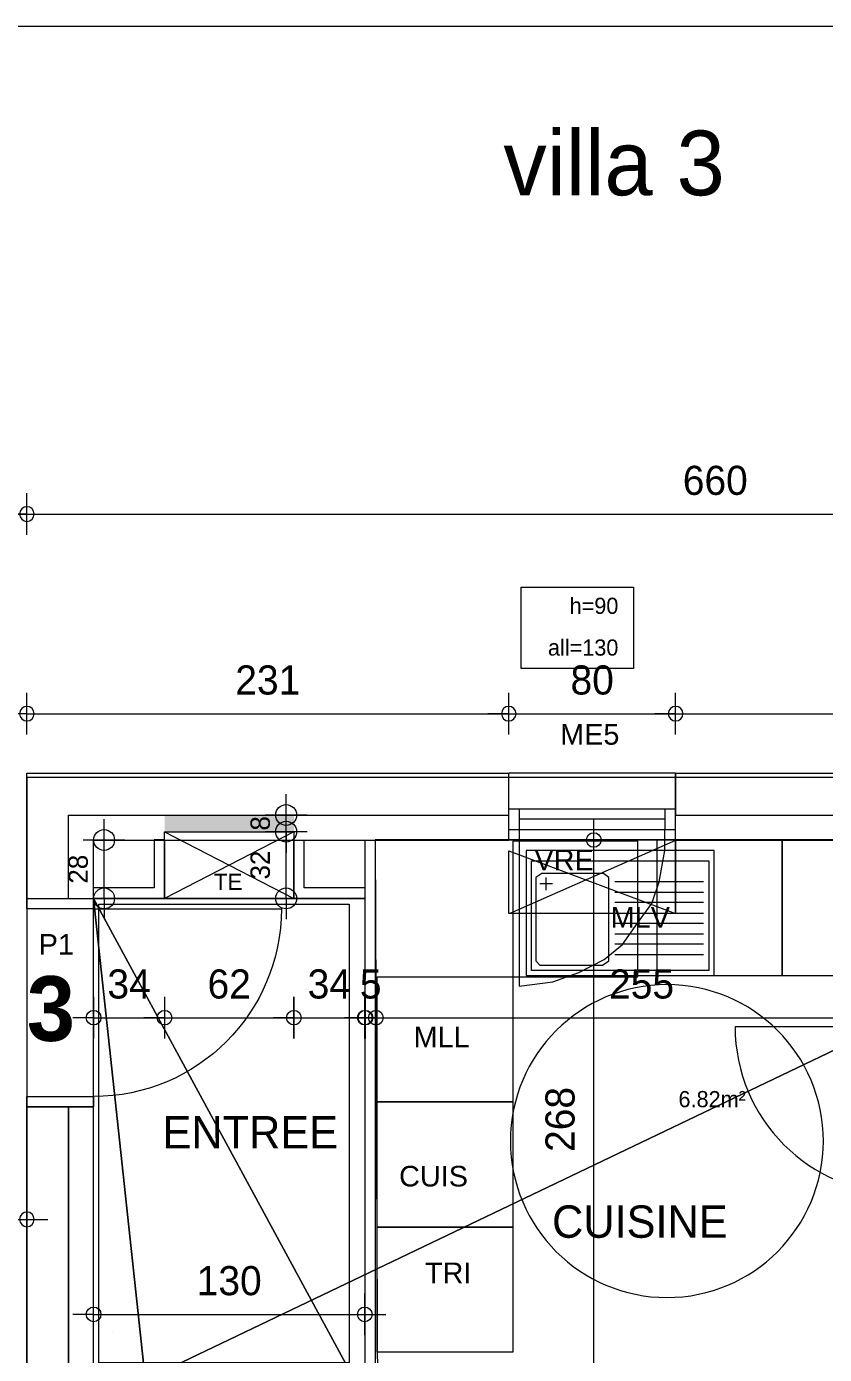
# Model space of a CAD drawing. Header units: metres. Extents: x 1.8 to 61.8, y -52.8 to -10.8.
# Drawn here: x 19.4 to 23.22, y -17.13 to -10.77 of the extents above; entities that cross this region are included whole.
import ezdxf
from ezdxf.enums import TextEntityAlignment as Align
from ezdxf.lldxf.tags import DXFTag

# ---------------------------------------------------------------- set-up
doc = ezdxf.new("R2010")
doc.units = ezdxf.units.M
doc.header["$MEASUREMENT"] = 0
for name, color, linetype in [('Calque commun', 7, 'Continuous'), ('Calque7', 7, 'Continuous'), ('Calque90', 7, 'Continuous'), ('Textes', 7, 'Continuous')]:
    doc.layers.add(name, color=color, linetype=linetype)
doc.styles.add('Arial16', font='arial.ttf', dxfattribs={"height": 0.077313})
doc.styles.add('Arial8', font='arial.ttf', dxfattribs={"height": 0.098961})
doc.styles.add('Century Gothic', font='GOTHICB.TTF', dxfattribs={"height": 0.31023})
doc.styles.add('Century Gothic10', font='GOTHIC.TTF', dxfattribs={"height": 0.310302})
doc.styles.add('Century Gothic11', font='GOTHIC.TTF', dxfattribs={"height": 0.139636})
doc.styles.add('Century Gothic19', font='GOTHIC.TTF', dxfattribs={"height": 0.155151})
doc.styles.add('Century Gothic21', font='GOTHIC.TTF', dxfattribs={"height": 0.09309})
doc.styles.add('Century Gothic5', font='GOTHIC.TTF', dxfattribs={"height": 0.077575})
tags = doc.linetypes.add('DOT2', pattern=[0.125, 0, -0.125]).pattern_tags.tags
tags[6:7] = [DXFTag(74, 4), DXFTag(75, 0), DXFTag(340, '0'), DXFTag(46, 1.0), DXFTag(50, 0.0), DXFTag(44, 0.0), DXFTag(45, 0.0)]
tags[4:5] = [DXFTag(74, 4), DXFTag(75, 0), DXFTag(340, '0'), DXFTag(46, 1.0), DXFTag(50, 0.0), DXFTag(44, 0.0), DXFTag(45, 0.0)]
tags = doc.linetypes.add('HIDDEN', pattern=[0.375, 0.25, -0.125]).pattern_tags.tags
tags[6:7] = [DXFTag(74, 4), DXFTag(75, 0), DXFTag(340, '0'), DXFTag(46, 1.0), DXFTag(50, 0.0), DXFTag(44, 0.0), DXFTag(45, 0.0)]
tags[4:5] = [DXFTag(74, 4), DXFTag(75, 0), DXFTag(340, '0'), DXFTag(46, 1.0), DXFTag(50, 0.0), DXFTag(44, 0.0), DXFTag(45, 0.0)]
tags = doc.linetypes.add('HIDDEN2', pattern=[0.1875, 0.125, -0.0625]).pattern_tags.tags
tags[6:7] = [DXFTag(74, 4), DXFTag(75, 0), DXFTag(340, '0'), DXFTag(46, 1.0), DXFTag(50, 0.0), DXFTag(44, 0.0), DXFTag(45, 0.0)]
tags[4:5] = [DXFTag(74, 4), DXFTag(75, 0), DXFTag(340, '0'), DXFTag(46, 1.0), DXFTag(50, 0.0), DXFTag(44, 0.0), DXFTag(45, 0.0)]

# ---------------------------------------------------------------- blocks, each defined once
blk = doc.blocks.new('new49')
at = {"layer": 'Calque commun', "color": 5, "linetype": 'Continuous', "lineweight": 9}
blk.add_arc((0, 0), 0.5, 0, 359.99941, dxfattribs=at)
blk = doc.blocks.new('new50')
at = {"layer": 'Calque commun', "color": 5, "linetype": 'Continuous', "lineweight": 9}
blk.add_arc((0, 0), 0.5, 0, 359.99941, dxfattribs=at)
blk = doc.blocks.new('DimLine53177')
at = {"layer": 'Calque commun', "color": 5, "linetype": 'Continuous', "lineweight": 9}
for p, q in [((21.7115, -14.1607), (21.7115, -13.9607)), ((22.5115, -14.1607), (22.5115, -13.9607)), ((21.7115, -14.0607), (21.6115, -14.0607)), ((21.7115, -14.0607), (22.5115, -14.0607)), ((22.5115, -14.0607), (22.6115, -14.0607))]:
    blk.add_line(p, q, dxfattribs=at)
at = {"layer": 'Calque commun', "color": 5, "linetype": 'Continuous', "lineweight": 9, "xscale": 0.07000000029802322, "yscale": 0.07000000029802322, "zscale": 0.07000000029802322}
for name, p in [('new49', (21.7115, -14.0607)), ('new50', (22.5115, -14.0607))]:
    blk.add_blockref(name, p, dxfattribs=at)
at = {"layer": 'Calque commun', "color": 5, "linetype": 'Continuous', "lineweight": 9, "style": 'Century Gothic11'}
blk.add_text('80', height=0.13964, dxfattribs=at).set_placement((22.1115, -14.0107), align=Align.BOTTOM_CENTER)
blk = doc.blocks.new('new51')
at = {"layer": 'Calque commun', "color": 5, "linetype": 'Continuous', "lineweight": 9}
blk.add_arc((0, 0), 0.5, 0, 359.99941, dxfattribs=at)
blk = doc.blocks.new('new52')
at = {"layer": 'Calque commun', "color": 5, "linetype": 'Continuous', "lineweight": 9}
blk.add_arc((0, 0), 0.5, 0, 359.99941, dxfattribs=at)
blk = doc.blocks.new('DimLine53185')
at = {"layer": 'Calque commun', "color": 5, "linetype": 'Continuous', "lineweight": 9}
for p, q in [((19.4015, -14.1607), (19.4015, -13.9607)), ((21.7115, -14.1607), (21.7115, -13.9607)), ((19.4015, -14.0607), (19.3015, -14.0607)), ((19.4015, -14.0607), (21.7115, -14.0607)), ((21.7115, -14.0607), (21.8115, -14.0607))]:
    blk.add_line(p, q, dxfattribs=at)
at = {"layer": 'Calque commun', "color": 5, "linetype": 'Continuous', "lineweight": 9, "xscale": 0.07000000029802322, "yscale": 0.07000000029802322, "zscale": 0.07000000029802322}
for name, p in [('new51', (19.4015, -14.0607)), ('new52', (21.7115, -14.0607))]:
    blk.add_blockref(name, p, dxfattribs=at)
at = {"layer": 'Calque commun', "color": 5, "linetype": 'Continuous', "lineweight": 9, "style": 'Century Gothic11'}
blk.add_text('231', height=0.13964, dxfattribs=at).set_placement((20.5565, -14.0107), align=Align.BOTTOM_CENTER)
blk = doc.blocks.new('new53')
at = {"layer": 'Calque commun', "color": 5, "linetype": 'Continuous', "lineweight": 9}
blk.add_arc((0, 0), 0.5, 0, 359.99941, dxfattribs=at)
blk = doc.blocks.new('new54')
at = {"layer": 'Calque commun', "color": 5, "linetype": 'Continuous', "lineweight": 9}
blk.add_arc((0, 0), 0.5, 0, 359.99941, dxfattribs=at)
blk = doc.blocks.new('DimLine53193')
at = {"layer": 'Calque commun', "color": 5, "linetype": 'Continuous', "lineweight": 9}
for p, q in [((22.5115, -14.1607), (22.5115, -13.9607)), ((24.4815, -14.1607), (24.4815, -13.9607)), ((22.5115, -14.0607), (22.4115, -14.0607)), ((22.5115, -14.0607), (24.4815, -14.0607)), ((24.4815, -14.0607), (24.5815, -14.0607))]:
    blk.add_line(p, q, dxfattribs=at)
at = {"layer": 'Calque commun', "color": 5, "linetype": 'Continuous', "lineweight": 9, "xscale": 0.07000000029802322, "yscale": 0.07000000029802322, "zscale": 0.07000000029802322}
for name, p in [('new53', (22.5115, -14.0607)), ('new54', (24.4815, -14.0607))]:
    blk.add_blockref(name, p, dxfattribs=at)
at = {"layer": 'Calque commun', "color": 5, "linetype": 'Continuous', "lineweight": 9, "style": 'Century Gothic11'}
blk.add_text('197', height=0.13964, dxfattribs=at).set_placement((23.4965, -14.0107), align=Align.BOTTOM_CENTER)
blk = doc.blocks.new('Block53986')
at = {"layer": 'Calque commun', "color": 7, "linetype": 'Continuous', "lineweight": 18}
for p, q in [((19.4015, -14.3466), (21.7115, -14.3466)), ((22.5115, -14.3466), (24.4815, -14.3466)), ((25.0815, -14.3466), (26.0015, -14.3466))]:
    blk.add_line(p, q, dxfattribs=at)
at = {"layer": 'Calque commun', "color": 7, "linetype": 'Continuous', "lineweight": 9}
for p, q in [((19.6015, -14.5466), (21.7115, -14.5466)), ((22.5115, -14.5466), (24.4815, -14.5466)), ((25.0815, -14.5466), (25.8015, -14.5466)), ((19.7215, -14.6666), (21.7115, -14.6666)), ((22.5115, -14.6666), (24.4815, -14.6666)), ((25.0815, -14.6666), (25.6815, -14.6666))]:
    blk.add_line(p, q, dxfattribs=at)
blk = doc.blocks.new('@PRES_1_$$_1-7')
at = {"layer": 'Calque commun', "color": 5, "linetype": 'Continuous', "lineweight": 9}
for p, q in [((0, 0.32), (0.8, 0.32)), ((0.8, 0.15), (0, 0.15)), ((0.05, 0.05), (0.05, 0.15)), ((0.75, 0.15), (0.75, 0.05)), ((0.05, 0.1), (0.75, 0.1)), ((0.8, 0.05), (0, 0.05)), ((0, 0), (0.8, 0))]:
    blk.add_line(p, q, dxfattribs=at)
blk = doc.blocks.new('@PRES_1_$$_1-8')
at = {"layer": 'Calque commun', "color": 7, "linetype": 'Continuous', "lineweight": 9}
blk.add_line((0, 0), (0, 0.32), dxfattribs=at)
blk = doc.blocks.new('@PRES_1_$$_1-9')
at = {"layer": 'Calque commun', "color": 7, "linetype": 'Continuous', "lineweight": 9}
blk.add_line((0, 0), (0, 0.32), dxfattribs=at)
blk = doc.blocks.new('INTER_2D_COMB3')
at = {"layer": 'Calque commun', "color": 0, "linetype": 'ByBlock', "lineweight": -2}
for name in ['@PRES_1_$$_1-7', '@PRES_1_$$_1-8']:
    blk.add_blockref(name, (0, 0), dxfattribs=at)
at = {"layer": 'Calque commun', "color": 0, "linetype": 'ByBlock', "lineweight": -2, "extrusion": (0, 0, -1), "xscale": -1, "yscale": -1, "zscale": -1, "rotation": -180}
blk.add_blockref('@PRES_1_$$_1-9', (-0.8, 0), dxfattribs=at)
blk = doc.blocks.new('PLACED_COMB3')
at = {"layer": 'Calque commun', "color": 0, "linetype": 'ByBlock', "lineweight": -2}
blk.add_blockref('INTER_2D_COMB3', (0, 0), dxfattribs=at)
blk = doc.blocks.new('new127')
at = {"layer": 'Calque commun', "color": 5, "linetype": 'Continuous', "lineweight": 9}
blk.add_arc((0, 0), 0.5, 0, 359.99941, dxfattribs=at)
blk = doc.blocks.new('new128')
at = {"layer": 'Calque commun', "color": 5, "linetype": 'Continuous', "lineweight": 9}
blk.add_arc((0, 0), 0.5, 0, 359.99941, dxfattribs=at)
blk = doc.blocks.new('DimLine55561')
at = {"layer": 'Calque commun', "color": 5, "linetype": 'Continuous', "lineweight": 9}
for p, q in [((18.3815, -16.5855), (18.3815, -16.3855)), ((19.4015, -16.5855), (19.4015, -16.3855)), ((18.3815, -16.4855), (18.2815, -16.4855)), ((18.3815, -16.4855), (19.4015, -16.4855)), ((19.4015, -16.4855), (19.5015, -16.4855))]:
    blk.add_line(p, q, dxfattribs=at)
at = {"layer": 'Calque commun', "color": 5, "linetype": 'Continuous', "lineweight": 9, "xscale": 0.07000000029802322, "yscale": 0.07000000029802322, "zscale": 0.07000000029802322}
for name, p in [('new127', (18.3815, -16.4855)), ('new128', (19.4015, -16.4855))]:
    blk.add_blockref(name, p, dxfattribs=at)
at = {"layer": 'Calque commun', "color": 5, "linetype": 'Continuous', "lineweight": 9, "style": 'Century Gothic11'}
blk.add_text('102', height=0.13964, dxfattribs=at).set_placement((18.8915, -16.4355), align=Align.BOTTOM_CENTER)
blk = doc.blocks.new('new133')
at = {"layer": 'Calque commun', "color": 5, "linetype": 'Continuous', "lineweight": 9}
blk.add_arc((0, 0), 0.5, 0, 359.99941, dxfattribs=at)
blk = doc.blocks.new('new134')
at = {"layer": 'Calque commun', "color": 5, "linetype": 'Continuous', "lineweight": 9}
blk.add_arc((0, 0), 0.5, 0, 359.99941, dxfattribs=at)
blk = doc.blocks.new('DimLine55585')
at = {"layer": 'Calque commun', "color": 5, "linetype": 'Continuous', "lineweight": 9}
for p, q in [((13.2015, -13.2034), (13.2015, -13.0034)), ((19.4015, -13.2034), (19.4015, -13.0034)), ((13.2015, -13.1034), (13.1015, -13.1034)), ((13.2015, -13.1034), (19.4015, -13.1034)), ((19.4015, -13.1034), (19.5015, -13.1034))]:
    blk.add_line(p, q, dxfattribs=at)
at = {"layer": 'Calque commun', "color": 5, "linetype": 'Continuous', "lineweight": 9, "xscale": 0.07000000029802322, "yscale": 0.07000000029802322, "zscale": 0.07000000029802322}
for name, p in [('new133', (13.2015, -13.1034)), ('new134', (19.4015, -13.1034))]:
    blk.add_blockref(name, p, dxfattribs=at)
at = {"layer": 'Calque commun', "color": 5, "linetype": 'Continuous', "lineweight": 9, "style": 'Century Gothic11'}
blk.add_text('620', height=0.13964, dxfattribs=at).set_placement((16.3015, -13.0534), align=Align.BOTTOM_CENTER)
blk = doc.blocks.new('new135')
at = {"layer": 'Calque commun', "color": 5, "linetype": 'Continuous', "lineweight": 9}
blk.add_arc((0, 0), 0.5, 0, 359.99941, dxfattribs=at)
blk = doc.blocks.new('new136')
at = {"layer": 'Calque commun', "color": 5, "linetype": 'Continuous', "lineweight": 9}
blk.add_arc((0, 0), 0.5, 0, 359.99941, dxfattribs=at)
blk = doc.blocks.new('DimLine55593')
at = {"layer": 'Calque commun', "color": 5, "linetype": 'Continuous', "lineweight": 9}
for p, q in [((19.4015, -13.2034), (19.4015, -13.0034)), ((26.0015, -13.2034), (26.0015, -13.0034)), ((19.4015, -13.1034), (19.3015, -13.1034)), ((19.4015, -13.1034), (26.0015, -13.1034)), ((26.0015, -13.1034), (26.1015, -13.1034))]:
    blk.add_line(p, q, dxfattribs=at)
at = {"layer": 'Calque commun', "color": 5, "linetype": 'Continuous', "lineweight": 9, "xscale": 0.07000000029802322, "yscale": 0.07000000029802322, "zscale": 0.07000000029802322}
for name, p in [('new135', (19.4015, -13.1034)), ('new136', (26.0015, -13.1034))]:
    blk.add_blockref(name, p, dxfattribs=at)
at = {"layer": 'Calque commun', "color": 5, "linetype": 'Continuous', "lineweight": 9, "style": 'Century Gothic11'}
blk.add_text('660', height=0.13964, dxfattribs=at).set_placement((22.7015, -13.0534), align=Align.BOTTOM_CENTER)
blk = doc.blocks.new('@PRES_1_$$_1-28')
at = {"layer": 'Calque commun', "color": 5, "linetype": 'Continuous', "lineweight": 9}
blk.add_line((0.05, 0.05), (0.05, 0.85), dxfattribs=at)
at = {"layer": 'Calque commun', "color": 5, "linetype": 'Continuous', "lineweight": 9, "extrusion": (0, 0, -1)}
blk.add_arc((-0.05, 0.05), 0.8, 90, 180, dxfattribs=at)
at = {"layer": 'Calque commun', "color": 5, "linetype": 'Continuous', "lineweight": 9}
mesh = blk.add_polyface(dxfattribs=at)
corners = [(0, 0), (0, 0.05), (0.05, 0.05), (0.05, 0)]
mesh.append_faces([[corners[k] for k in face] for face in [(0, 1, 2, 3)]], dxfattribs={"color": 5})
mesh = blk.add_polyface(dxfattribs=at)
corners = [(0.85, 0), (0.85, 0.05), (0.9, 0.05), (0.9, 0)]
mesh.append_faces([[corners[k] for k in face] for face in [(0, 1, 2, 3)]], dxfattribs={"color": 5})
blk = doc.blocks.new('@PRES_1_$$_1-29')
at = {"layer": 'Calque commun', "color": 0, "linetype": 'ByBlock', "lineweight": -2}
blk.add_line((0, 0), (0, 0.05), dxfattribs=at)
blk = doc.blocks.new('@PRES_1_$$_1-30')
at = {"layer": 'Calque commun', "color": 0, "linetype": 'ByBlock', "lineweight": -2}
blk.add_line((0, 0), (0, 0.05), dxfattribs=at)
blk = doc.blocks.new('INTER_2D_COMB10')
at = {"layer": 'Calque commun', "color": 0, "linetype": 'ByBlock', "lineweight": -2}
blk.add_blockref('@PRES_1_$$_1-28', (0, 0), dxfattribs=at)
at = {"layer": 'Calque commun', "color": 15, "linetype": 'Continuous', "lineweight": 18}
blk.add_blockref('@PRES_1_$$_1-29', (0, 0), dxfattribs=at)
at = {"layer": 'Calque commun', "color": 15, "linetype": 'Continuous', "lineweight": 18, "extrusion": (0, 0, -1), "xscale": -1, "yscale": -1, "zscale": -1, "rotation": -180}
blk.add_blockref('@PRES_1_$$_1-30', (-0.9, 0), dxfattribs=at)
blk = doc.blocks.new('PLACED_COMB10')
at = {"layer": 'Calque commun', "color": 0, "linetype": 'ByBlock', "lineweight": -2}
blk.add_blockref('INTER_2D_COMB10', (0, 0), dxfattribs=at)
blk = doc.blocks.new('_15')
at = {"layer": 'Calque90', "color": 6, "linetype": 'ByBlock', "lineweight": 9}
for p, q in [((0.9, 0.6), (0, 0.6)), ((0, 0.6), (0, 0)), ((0.9, 0), (0.9, 0.6)), ((0.025, 0.025), (0.025, 0.55)), ((0.025, 0.55), (0.875, 0.55)), ((0.875, 0.55), (0.875, 0.025)), ((0.075, 0.49), (0.045, 0.47)), ((0.045, 0.47), (0.045, 0.07)), ((0.37, 0.4888), (0.075, 0.49)), ((0.095, 0.4099), (0.095, 0.4699)), ((0.395, 0.47), (0.37, 0.4888)), ((0.395, 0.07), (0.395, 0.47)), ((0.85, 0.45), (0.425, 0.45)), ((0.125, 0.4398), (0.065, 0.44)), ((0.425, 0.4), (0.85, 0.4)), ((0.85, 0.35), (0.425, 0.35)), ((0.425, 0.3), (0.85, 0.3)), ((0.85, 0.25), (0.425, 0.25)), ((0.425, 0.2), (0.85, 0.2)), ((0.85, 0.15), (0.425, 0.15)), ((0.045, 0.07), (0.065, 0.05)), ((0.045, 0.07), (0.065, 0.05)), ((0.365, 0.05), (0.395, 0.07)), ((0.85, 0.1), (0.425, 0.1)), ((0, 0), (0.9, 0)), ((0.875, 0.025), (0.025, 0.025)), ((0.065, 0.05), (0.365, 0.05))]:
    blk.add_line(p, q, dxfattribs=at)
blk = doc.blocks.new('XMODULE1PG23')
at = {"layer": 'Calque commun', "color": 5, "linetype": 'Continuous', "lineweight": 9}
blk.add_arc((0, 0), 0.5, 0, 359.99941, dxfattribs=at)
blk = doc.blocks.new('XMODULE1PG24')
at = {"layer": 'Calque commun', "color": 5, "linetype": 'Continuous', "lineweight": 9}
blk.add_arc((0, 0), 0.5, 0, 359.99941, dxfattribs=at)
blk = doc.blocks.new('DimLine53444')
at = {"layer": 'Calque commun', "color": 5, "linetype": 'Continuous', "lineweight": 9}
for p, q in [((9.3189, -15.9912), (9.3189, -15.8912)), ((9.2189, -15.9912), (9.4189, -15.9912)), ((9.3189, -18.6713), (9.3189, -15.9912)), ((9.4189, -18.6713), (9.2189, -18.6713)), ((9.3189, -18.6713), (9.3189, -18.7713))]:
    blk.add_line(p, q, dxfattribs=at)
at = {"layer": 'Calque commun', "color": 5, "linetype": 'Continuous', "lineweight": 9, "extrusion": (0, 0, -1), "xscale": 0.07000000029802322, "yscale": 0.07000000029802322, "zscale": 0.07000000029802322, "rotation": 90}
for name, p in [('XMODULE1PG24', (-9.3189, -15.9912)), ('XMODULE1PG23', (-9.3189, -18.6713))]:
    blk.add_blockref(name, p, dxfattribs=at)
at = {"layer": 'Calque commun', "color": 5, "linetype": 'Continuous', "lineweight": 9, "style": 'Century Gothic11'}
blk.add_text('268', height=0.13964, rotation=90, dxfattribs=at).set_placement((9.2689, -17.3312), align=Align.BOTTOM_CENTER)
blk = doc.blocks.new('XMODULE1PG29')
at = {"layer": 'Calque commun', "color": 5, "linetype": 'Continuous', "lineweight": 9}
blk.add_arc((0, 0), 0.5, 0, 359.99941, dxfattribs=at)
blk = doc.blocks.new('XMODULE1PG30')
at = {"layer": 'Calque commun', "color": 5, "linetype": 'Continuous', "lineweight": 9}
blk.add_arc((0, 0), 0.5, 0, 359.99941, dxfattribs=at)
blk = doc.blocks.new('DimLine53468')
at = {"layer": 'Calque commun', "color": 5, "linetype": 'Continuous', "lineweight": 9}
for p, q in [((8.2748, -16.9433), (8.2748, -16.7433)), ((10.8215, -16.9433), (10.8215, -16.7433)), ((8.2748, -16.8433), (8.1748, -16.8433)), ((8.2748, -16.8433), (10.8215, -16.8433)), ((10.8215, -16.8433), (10.9215, -16.8433))]:
    blk.add_line(p, q, dxfattribs=at)
at = {"layer": 'Calque commun', "color": 5, "linetype": 'Continuous', "lineweight": 9, "extrusion": (0, 0, -1), "xscale": 0.07000000029802322, "yscale": 0.07000000029802322, "zscale": 0.07000000029802322}
for name, p in [('XMODULE1PG29', (-8.2748, -16.8433)), ('XMODULE1PG30', (-10.8215, -16.8433))]:
    blk.add_blockref(name, p, dxfattribs=at)
at = {"layer": 'Calque commun', "color": 5, "linetype": 'Continuous', "lineweight": 9, "style": 'Century Gothic11'}
blk.add_text('255', height=0.13964, dxfattribs=at).set_placement((9.5482, -16.7933), align=Align.BOTTOM_CENTER)
blk = doc.blocks.new('XMODULE1PG31')
at = {"layer": 'Calque commun', "color": 5, "linetype": 'Continuous', "lineweight": 9}
blk.add_arc((0, 0), 0.5, 0, 359.99941, dxfattribs=at)
blk = doc.blocks.new('XMODULE1PG32')
at = {"layer": 'Calque commun', "color": 5, "linetype": 'Continuous', "lineweight": 9}
blk.add_arc((0, 0), 0.5, 0, 359.99941, dxfattribs=at)
blk = doc.blocks.new('DimLine53476')
at = {"layer": 'Calque commun', "color": 5, "linetype": 'Continuous', "lineweight": 9}
for p, q in [((8.2248, -16.9433), (8.2248, -16.7433)), ((8.2748, -16.9433), (8.2748, -16.7433)), ((8.2248, -16.8433), (8.1248, -16.8433)), ((8.2248, -16.8433), (8.2748, -16.8433)), ((8.2748, -16.8433), (8.3748, -16.8433))]:
    blk.add_line(p, q, dxfattribs=at)
at = {"layer": 'Calque commun', "color": 5, "linetype": 'Continuous', "lineweight": 9, "extrusion": (0, 0, -1), "xscale": 0.07000000029802322, "yscale": 0.07000000029802322, "zscale": 0.07000000029802322}
for name, p in [('XMODULE1PG31', (-8.2248, -16.8433)), ('XMODULE1PG32', (-8.2748, -16.8433))]:
    blk.add_blockref(name, p, dxfattribs=at)
at = {"layer": 'Calque commun', "color": 5, "linetype": 'Continuous', "lineweight": 9, "style": 'Century Gothic11'}
blk.add_text('5', height=0.1396, dxfattribs=at).set_placement((8.2498, -16.7933), align=Align.BOTTOM_CENTER)
blk = doc.blocks.new('XMODULE1PG39')
at = {"layer": 'Calque commun', "color": 5, "linetype": 'Continuous', "lineweight": 9}
blk.add_arc((0, 0), 0.5, 0, 359.99941, dxfattribs=at)
blk = doc.blocks.new('XMODULE1PG40')
at = {"layer": 'Calque commun', "color": 5, "linetype": 'Continuous', "lineweight": 9}
blk.add_arc((0, 0), 0.5, 0, 359.99941, dxfattribs=at)
blk = doc.blocks.new('DimLine53508')
at = {"layer": 'Calque commun', "color": 5, "linetype": 'Continuous', "lineweight": 9}
for p, q in [((6.9216, -18.3659), (6.9216, -18.1659)), ((8.2216, -18.3659), (8.2216, -18.1659)), ((6.9216, -18.2659), (6.8216, -18.2659)), ((6.9216, -18.2659), (8.2216, -18.2659)), ((8.2216, -18.2659), (8.3216, -18.2659))]:
    blk.add_line(p, q, dxfattribs=at)
at = {"layer": 'Calque commun', "color": 5, "linetype": 'Continuous', "lineweight": 9, "extrusion": (0, 0, -1), "xscale": 0.07000000029802322, "yscale": 0.07000000029802322, "zscale": 0.07000000029802322}
for name, p in [('XMODULE1PG39', (-6.9216, -18.2659)), ('XMODULE1PG40', (-8.2216, -18.2659))]:
    blk.add_blockref(name, p, dxfattribs=at)
at = {"layer": 'Calque commun', "color": 5, "linetype": 'Continuous', "lineweight": 9, "style": 'Century Gothic11'}
blk.add_text('130', height=0.13964, dxfattribs=at).set_placement((7.5716, -18.2159), align=Align.BOTTOM_CENTER)
blk = doc.blocks.new('60x65')
at = {"layer": 'Calque commun', "color": 7, "linetype": 'HIDDEN', "lineweight": 9}
mesh = blk.add_polyface(dxfattribs=at)
corners = [(0, 0.6), (0.65, 0.6), (0.65, 0), (0, 0)]
mesh.append_faces([[corners[k] for k in face] for face in [(0, 1, 2, 3)]], dxfattribs={"color": 7})
blk = doc.blocks.new('XMODULE1PG61')
at = {"layer": 'Calque commun', "color": 5, "linetype": 'Continuous', "lineweight": 9}
blk.add_arc((0, 0), 0.5, 0, 359.99941, dxfattribs=at)
blk = doc.blocks.new('XMODULE1PG62')
at = {"layer": 'Calque commun', "color": 5, "linetype": 'Continuous', "lineweight": 9}
blk.add_arc((0, 0), 0.5, 0, 359.99941, dxfattribs=at)
blk = doc.blocks.new('DimLine60995')
at = {"layer": 'Calque commun', "color": 5, "linetype": 'Continuous', "lineweight": 9}
for p, q in [((6.9717, -15.9912), (6.9717, -15.8912)), ((6.8717, -15.9912), (7.0717, -15.9912)), ((6.9717, -16.2714), (6.9717, -15.9912)), ((6.8717, -16.2714), (7.0717, -16.2714)), ((6.9717, -16.2714), (6.9717, -16.3714))]:
    blk.add_line(p, q, dxfattribs=at)
at = {"layer": 'Calque commun', "color": 5, "linetype": 'Continuous', "lineweight": 9, "extrusion": (0, 0, -1), "xscale": -0.1000000014901161, "yscale": -0.1000000014901161, "zscale": -0.1000000014901161, "rotation": -90.00000000000001}
for name, p in [('XMODULE1PG62', (-6.9717, -15.9912)), ('XMODULE1PG61', (-6.9717, -16.2714))]:
    blk.add_blockref(name, p, dxfattribs=at)
at = {"layer": 'Calque commun', "color": 5, "linetype": 'Continuous', "lineweight": 9, "style": 'Century Gothic21'}
blk.add_text('28', height=0.09309, rotation=90, dxfattribs=at).set_placement((6.9217, -16.1313), align=Align.BOTTOM_CENTER)
blk = doc.blocks.new('XMODULE1PG63')
at = {"layer": 'Calque commun', "color": 5, "linetype": 'Continuous', "lineweight": 9}
blk.add_arc((0, 0), 0.5, 0, 359.99941, dxfattribs=at)
blk = doc.blocks.new('XMODULE1PG64')
at = {"layer": 'Calque commun', "color": 5, "linetype": 'Continuous', "lineweight": 9}
blk.add_arc((0, 0), 0.5, 0, 359.99941, dxfattribs=at)
blk = doc.blocks.new('DimLine61001')
at = {"layer": 'Calque commun', "color": 5, "linetype": 'Continuous', "lineweight": 9}
for p, q in [((7.8815, -16.7433), (7.8815, -16.9433)), ((8.2215, -16.9433), (8.2215, -16.7433)), ((7.8815, -16.8433), (7.7815, -16.8433)), ((7.8815, -16.8433), (8.2215, -16.8433)), ((8.2215, -16.8433), (8.3215, -16.8433))]:
    blk.add_line(p, q, dxfattribs=at)
at = {"layer": 'Calque commun', "color": 5, "linetype": 'Continuous', "lineweight": 9, "extrusion": (0, 0, -1), "xscale": -0.07000000029802322, "yscale": -0.07000000029802322, "zscale": -0.07000000029802322, "rotation": -180}
for name, p in [('XMODULE1PG63', (-7.8815, -16.8433)), ('XMODULE1PG64', (-8.2215, -16.8433))]:
    blk.add_blockref(name, p, dxfattribs=at)
at = {"layer": 'Calque commun', "color": 5, "linetype": 'Continuous', "lineweight": 9, "style": 'Century Gothic11'}
blk.add_text('34', height=0.13964, dxfattribs=at).set_placement((8.0515, -16.7933), align=Align.BOTTOM_CENTER)
blk = doc.blocks.new('XMODULE1PG65')
at = {"layer": 'Calque commun', "color": 5, "linetype": 'Continuous', "lineweight": 9}
blk.add_arc((0, 0), 0.5, 0, 359.99941, dxfattribs=at)
blk = doc.blocks.new('XMODULE1PG66')
at = {"layer": 'Calque commun', "color": 5, "linetype": 'Continuous', "lineweight": 9}
blk.add_arc((0, 0), 0.5, 0, 359.99941, dxfattribs=at)
blk = doc.blocks.new('DimLine61013')
at = {"layer": 'Calque commun', "color": 5, "linetype": 'Continuous', "lineweight": 9}
for p, q in [((7.2615, -16.7433), (7.2615, -16.9433)), ((7.8815, -16.9433), (7.8815, -16.7433)), ((7.2615, -16.8433), (7.1615, -16.8433)), ((7.2615, -16.8433), (7.8815, -16.8433)), ((7.8815, -16.8433), (7.9815, -16.8433))]:
    blk.add_line(p, q, dxfattribs=at)
at = {"layer": 'Calque commun', "color": 5, "linetype": 'Continuous', "lineweight": 9, "extrusion": (0, 0, -1), "xscale": -0.07000000029802322, "yscale": -0.07000000029802322, "zscale": -0.07000000029802322, "rotation": -180}
for name, p in [('XMODULE1PG65', (-7.2615, -16.8433)), ('XMODULE1PG66', (-7.8815, -16.8433))]:
    blk.add_blockref(name, p, dxfattribs=at)
at = {"layer": 'Calque commun', "color": 5, "linetype": 'Continuous', "lineweight": 9, "style": 'Century Gothic11'}
blk.add_text('62', height=0.13964, dxfattribs=at).set_placement((7.5715, -16.7933), align=Align.BOTTOM_CENTER)
blk = doc.blocks.new('XMODULE1PG67')
at = {"layer": 'Calque commun', "color": 5, "linetype": 'Continuous', "lineweight": 9}
blk.add_arc((0, 0), 0.5, 0, 359.99941, dxfattribs=at)
blk = doc.blocks.new('XMODULE1PG68')
at = {"layer": 'Calque commun', "color": 5, "linetype": 'Continuous', "lineweight": 9}
blk.add_arc((0, 0), 0.5, 0, 359.99941, dxfattribs=at)
blk = doc.blocks.new('DimLine61019')
at = {"layer": 'Calque commun', "color": 5, "linetype": 'Continuous', "lineweight": 9}
for p, q in [((6.9215, -16.7433), (6.9215, -16.9433)), ((7.2615, -16.7433), (7.2615, -16.9433)), ((6.9215, -16.8433), (6.8215, -16.8433)), ((6.9215, -16.8433), (7.2615, -16.8433)), ((7.2615, -16.8433), (7.3615, -16.8433))]:
    blk.add_line(p, q, dxfattribs=at)
at = {"layer": 'Calque commun', "color": 5, "linetype": 'Continuous', "lineweight": 9, "extrusion": (0, 0, -1), "xscale": -0.07000000029802322, "yscale": -0.07000000029802322, "zscale": -0.07000000029802322, "rotation": -180}
for name, p in [('XMODULE1PG67', (-6.9215, -16.8433)), ('XMODULE1PG68', (-7.2615, -16.8433))]:
    blk.add_blockref(name, p, dxfattribs=at)
at = {"layer": 'Calque commun', "color": 5, "linetype": 'Continuous', "lineweight": 9, "style": 'Century Gothic11'}
blk.add_text('34', height=0.13964, dxfattribs=at).set_placement((7.0915, -16.7933), align=Align.BOTTOM_CENTER)
blk = doc.blocks.new('XMODULE1PG69')
at = {"layer": 'Calque commun', "color": 5, "linetype": 'Continuous', "lineweight": 9}
blk.add_arc((0, 0), 0.5, 0, 359.99941, dxfattribs=at)
blk = doc.blocks.new('XMODULE1PG70')
at = {"layer": 'Calque commun', "color": 5, "linetype": 'Continuous', "lineweight": 9}
blk.add_arc((0, 0), 0.5, 0, 359.99941, dxfattribs=at)
blk = doc.blocks.new('DimLine61036')
at = {"layer": 'Calque commun', "color": 5, "linetype": 'Continuous', "lineweight": 9}
for p, q in [((7.8445, -15.9514), (7.8445, -15.8514)), ((7.9445, -15.9514), (7.7445, -15.9514)), ((7.8445, -16.2714), (7.8445, -15.9514)), ((7.9445, -16.2714), (7.7445, -16.2714)), ((7.8445, -16.2714), (7.8445, -16.3714))]:
    blk.add_line(p, q, dxfattribs=at)
at = {"layer": 'Calque commun', "color": 5, "linetype": 'Continuous', "lineweight": 9, "extrusion": (0, 0, -1), "xscale": -0.1000000014901161, "yscale": -0.1000000014901161, "zscale": -0.1000000014901161, "rotation": -90.00000000000001}
for name, p in [('XMODULE1PG70', (-7.8445, -15.9514)), ('XMODULE1PG69', (-7.8445, -16.2714))]:
    blk.add_blockref(name, p, dxfattribs=at)
at = {"layer": 'Calque commun', "color": 5, "linetype": 'Continuous', "lineweight": 9, "style": 'Century Gothic21'}
blk.add_text('32', height=0.09309, rotation=90, dxfattribs=at).set_placement((7.7945, -16.1114), align=Align.BOTTOM_CENTER)
blk = doc.blocks.new('XMODULE1PG71')
at = {"layer": 'Calque commun', "color": 5, "linetype": 'Continuous', "lineweight": 9}
blk.add_arc((0, 0), 0.5, 0, 359.99941, dxfattribs=at)
blk = doc.blocks.new('XMODULE1PG72')
at = {"layer": 'Calque commun', "color": 5, "linetype": 'Continuous', "lineweight": 9}
blk.add_arc((0, 0), 0.5, 0, 359.99941, dxfattribs=at)
blk = doc.blocks.new('DimLine61042')
at = {"layer": 'Calque commun', "color": 5, "linetype": 'Continuous', "lineweight": 9}
for p, q in [((7.8445, -15.8714), (7.8445, -15.7714)), ((7.9445, -15.8714), (7.7445, -15.8714)), ((7.8445, -15.9514), (7.8445, -15.8714)), ((7.9445, -15.9514), (7.7445, -15.9514)), ((7.8445, -15.9514), (7.8445, -16.0514))]:
    blk.add_line(p, q, dxfattribs=at)
at = {"layer": 'Calque commun', "color": 5, "linetype": 'Continuous', "lineweight": 9, "extrusion": (0, 0, -1), "xscale": -0.1000000014901161, "yscale": -0.1000000014901161, "zscale": -0.1000000014901161, "rotation": -90.00000000000001}
for name, p in [('XMODULE1PG72', (-7.8445, -15.8714)), ('XMODULE1PG71', (-7.8445, -15.9514))]:
    blk.add_blockref(name, p, dxfattribs=at)
at = {"layer": 'Calque commun', "color": 5, "linetype": 'Continuous', "lineweight": 9, "style": 'Century Gothic21'}
blk.add_text('8', height=0.0931, rotation=90, dxfattribs=at).set_placement((7.7945, -15.9114), align=Align.BOTTOM_CENTER)
blk = doc.blocks.new('120x220')
at = {"layer": 'Calque commun', "color": 7, "linetype": 'HIDDEN', "lineweight": 9}
mesh = blk.add_polyface(dxfattribs=at)
corners = [(0, 2.2), (0, 0), (1.2, 0), (1.2, 2.2)]
mesh.append_faces([[corners[k] for k in face] for face in [(0, 1, 2, 3)]], dxfattribs={"color": 7})
blk = doc.blocks.new('te 62x32')
at = {"layer": 'Calque commun', "color": 1, "linetype": 'Continuous', "lineweight": 18}
for p, q in [((0, 0.32), (0.62, 0)), ((0.62, 0.32), (0, 0))]:
    blk.add_line(p, q, dxfattribs=at)
at = {"layer": 'Textes', "color": 5, "linetype": 'ByBlock', "lineweight": -2, "style": 'Arial16'}
blk.add_text('TE', height=0.07731, dxfattribs=at).set_placement((0.2358, 0.0178), align=Align.BOTTOM_LEFT)
at = {"layer": 'Calque commun', "color": 1, "linetype": 'Continuous', "lineweight": 18}
mesh = blk.add_polyface(dxfattribs=at)
corners = [(0, 0.32), (0.62, 0.32), (0.62, 0), (0, 0)]
mesh.append_faces([[corners[k] for k in face] for face in [(0, 1, 2, 3)]], dxfattribs={"color": 1})
blk = doc.blocks.new('XMODULE1PG73')
at = {"layer": 'Calque commun', "color": 15, "linetype": 'Continuous', "lineweight": 18}
for p, q in [((7.2115, -15.9912), (7.2115, -16.2214)), ((7.2615, -15.9912), (7.2115, -15.9912)), ((7.2615, -15.9912), (7.2615, -16.2714)), ((7.8815, -16.2714), (7.8815, -15.9914)), ((7.8815, -15.9914), (7.9315, -15.9914)), ((7.9315, -16.2214), (7.9315, -15.9914)), ((8.2216, -15.9914), (8.2215, -18.6712)), ((8.2216, -15.9914), (8.2716, -15.9914)), ((8.2716, -15.9914), (8.2715, -18.6712)), ((7.2115, -16.2214), (6.9215, -16.2214)), ((6.9215, -16.2714), (6.9215, -16.2214)), ((8.2215, -16.2214), (7.9315, -16.2214)), ((7.2615, -16.2714), (6.9215, -16.2714)), ((8.2215, -16.2714), (7.8815, -16.2714))]:
    blk.add_line(p, q, dxfattribs=at)
at = {"layer": 'Calque commun', "color": 7, "linetype": 'HIDDEN', "lineweight": 9}
blk.add_arc((9.6696, -17.4349), 0.75, 269.99999, 269.9994, dxfattribs=at)
at = {"layer": 'Calque commun', "color": 91, "linetype": 'Continuous', "lineweight": 9}
blk.add_trace([(7.8815, -15.9514), (7.8815, -15.8714), (7.2616, -15.9514), (7.2616, -15.8714)], dxfattribs=at)
at = {"layer": 'Calque commun', "color": 5, "linetype": 'Continuous', "lineweight": 9}
for name in ['DimLine61042', 'DimLine61036', 'DimLine60995', 'DimLine53444', 'DimLine61019', 'DimLine61013', 'DimLine61001', 'DimLine53476', 'DimLine53468', 'DimLine53508']:
    blk.add_blockref(name, (0, 0), dxfattribs=at)
at = {"layer": 'Calque commun', "color": 0, "linetype": 'ByBlock', "lineweight": -2}
for name, p in [('te 62x32', (7.2616, -16.2714)), ('60x65', (8.2807, -17.2475)), ('60x65', (8.2807, -17.8475)), ('60x65', (8.2807, -18.4475))]:
    blk.add_blockref(name, p, dxfattribs=at)
at = {"layer": 'Calque commun', "color": 0, "linetype": 'ByBlock', "lineweight": -2, "extrusion": (0, 0, -1), "xscale": -1, "yscale": -1, "zscale": -1}
for name, p, rotation in [('60x65', (-8.9307, -16.6475), -90), ('60x65', (-9.6215, -16.6412), -90), ('60x65', (-10.2215, -16.6412), -90), ('120x220', (-8.1469, -18.4985), -180), ('PLACED_COMB10', (-10.8465, -16.8365), 90.00000000000001)]:
    blk.add_blockref(name, p, dxfattribs=dict(at, rotation=rotation))
at = {"layer": 'Calque commun', "color": 0, "linetype": 'DOT2', "lineweight": -2, "xscale": -1, "yscale": -1, "zscale": -1, "rotation": -180}
blk.add_blockref('_15', (8.9957, -16.6414), dxfattribs=at)
at = {"layer": 'Calque commun', "color": 9, "linetype": 'ByBlock', "lineweight": -2, "style": 'Century Gothic5'}
blk.add_text('6.82m²', height=0.07758, dxfattribs=at).set_placement((9.7252, -17.195), align=Align.TOP_LEFT)
at = {"layer": 'Textes', "color": 5, "linetype": 'ByBlock', "lineweight": -2, "style": 'Arial8'}
for s, p in [('MLV', (9.6842, -16.4414)), ('MLL', (8.7243, -17.0153)), ('CUIS', (8.7161, -17.6824)), ('TRI', (8.7324, -18.1461))]:
    blk.add_text(s, height=0.09896, dxfattribs=at).set_placement(p, align=Align.BOTTOM_RIGHT)
at = {"layer": 'Textes', "color": 5, "linetype": 'ByBlock', "lineweight": -2, "style": 'Century Gothic19'}
for s, p in [('ENTREE', (7.2519, -17.315)), ('CUISINE', (9.1192, -17.7435))]:
    blk.add_text(s, height=0.15515, dxfattribs=at).set_placement(p, align=Align.TOP_LEFT)
at = {"layer": 'Calque commun', "color": 9, "linetype": 'Continuous', "lineweight": 9}
mesh = blk.add_polyface(dxfattribs=at)
corners = [(10.8215, -18.6712), (10.8215, -15.9912), (8.2716, -15.9912), (8.2816, -18.6712)]
mesh.append_faces([[corners[k] for k in face] for face in [(0, 1, 2, 3)]], dxfattribs={"color": 9})
mesh = blk.add_polyface(dxfattribs=at)
corners = [(10.8615, -20.6013), (12.8815, -20.6013), (12.8815, -24.3512), (10.5815, -20.5513), (8.2215, -18.6712), (10.5815, -19.6512), (11.7015, -18.6712), (11.7015, -19.5712), (10.8615, -19.5712), (10.8615, -20.5513), (7.2216, -19.6158), (10.8615, -19.6512), (6.8815, -24.3512), (6.8815, -19.6158), (7.2216, -19.0635), (6.9215, -19.0635), (6.9215, -16.2714), (8.2215, -16.2714)]
mesh.append_faces([[corners[k] for k in face] for face in [(4, 16, 17)]], dxfattribs={"vtx0": -1, "color": 9})
mesh.append_faces([[corners[k] for k in face] for face in [(3, 4, 5)]], dxfattribs={"vtx0": -1, "vtx1": -1, "color": 9})
mesh.append_faces([[corners[k] for k in face] for face in [(0, 2, 3), (3, 10, 4), (5, 6, 8), (3, 12, 10), (4, 14, 16)]], dxfattribs={"vtx0": -1, "vtx1": -1, "vtx2": -1, "color": 9})
mesh.append_faces([[corners[k] for k in face] for face in [(3, 2, 12), (4, 10, 14)]], dxfattribs={"vtx0": -1, "vtx2": -1, "color": 9})
mesh.append_faces([[corners[k] for k in face] for face in [(9, 0, 3), (13, 10, 12)]], dxfattribs={"vtx1": -1, "color": 9})
mesh.append_faces([[corners[k] for k in face] for face in [(4, 6, 5)]], dxfattribs={"vtx1": -1, "vtx2": -1, "color": 9})
mesh.append_faces([[corners[k] for k in face] for face in [(0, 1, 2), (6, 7, 8), (8, 11, 5), (14, 15, 16)]], dxfattribs={"vtx2": -1, "color": 9})
blk = doc.blocks.new('Block61523')
at = {"layer": 'Calque commun', "color": 7, "linetype": 'Continuous', "lineweight": 18}
for p, q in [((19.4015, -14.9466), (19.4015, -14.3466)), ((19.4015, -18.2409), (19.4015, -15.9466))]:
    blk.add_line(p, q, dxfattribs=at)
at = {"layer": 'Calque commun', "color": 7, "linetype": 'Continuous', "lineweight": 9}
for p, q in [((19.6015, -14.9466), (19.6015, -14.5466)), ((19.7215, -14.9466), (19.7215, -14.6666)), ((19.6015, -18.2409), (19.6015, -15.9466)), ((19.7215, -18.2409), (19.7215, -15.9466))]:
    blk.add_line(p, q, dxfattribs=at)
blk = doc.blocks.new('@PRES_1_$$_1-25')
at = {"layer": 'Calque commun', "color": 5, "linetype": 'Continuous', "lineweight": 9}
blk.add_line((0.05, 0.32), (0.05, 1.22), dxfattribs=at)
at = {"layer": 'Calque commun', "color": 5, "linetype": 'Continuous', "lineweight": 9, "extrusion": (0, 0, -1)}
blk.add_arc((-0.05, 0.32), 0.9, 90, 180, dxfattribs=at)
at = {"layer": 'Calque commun', "color": 5, "linetype": 'Continuous', "lineweight": 9}
mesh = blk.add_polyface(dxfattribs=at)
corners = [(0, 0), (0, 0.32), (0.05, 0.32), (0.05, 0)]
mesh.append_faces([[corners[k] for k in face] for face in [(0, 1, 2, 3)]], dxfattribs={"color": 5})
mesh = blk.add_polyface(dxfattribs=at)
corners = [(0.95, 0), (0.95, 0.32), (1, 0.32), (1, 0)]
mesh.append_faces([[corners[k] for k in face] for face in [(0, 1, 2, 3)]], dxfattribs={"color": 5})
blk = doc.blocks.new('@PRES_1_$$_1-26')
at = {"layer": 'Calque commun', "color": 0, "linetype": 'ByBlock', "lineweight": -2}
blk.add_line((0, 0), (0, 0.32), dxfattribs=at)
blk = doc.blocks.new('@PRES_1_$$_1-27')
at = {"layer": 'Calque commun', "color": 0, "linetype": 'ByBlock', "lineweight": -2}
blk.add_line((0, 0), (0, 0.32), dxfattribs=at)
blk = doc.blocks.new('INTER_2D_COMB9')
at = {"layer": 'Calque7', "color": 0, "linetype": 'ByBlock', "lineweight": -2}
blk.add_blockref('@PRES_1_$$_1-25', (0, 0), dxfattribs=at)
at = {"layer": 'Calque7', "color": 7, "linetype": 'Continuous', "lineweight": 9}
blk.add_blockref('@PRES_1_$$_1-26', (0, 0), dxfattribs=at)
at = {"layer": 'Calque7', "color": 7, "linetype": 'Continuous', "lineweight": 9, "extrusion": (0, 0, -1), "xscale": -1, "yscale": -1, "zscale": -1, "rotation": -180}
blk.add_blockref('@PRES_1_$$_1-27', (-1, 0), dxfattribs=at)
blk = doc.blocks.new('PLACED_COMB9')
at = {"layer": 'Calque7', "color": 0, "linetype": 'ByBlock', "lineweight": -2}
blk.add_blockref('INTER_2D_COMB9', (0, 0), dxfattribs=at)

msp = doc.modelspace()

# ---------------------------------------------------------------- linework, layer by layer
at = {"layer": 'Calque commun', "color": 12, "linetype": 'Continuous', "lineweight": 18}
for p, q in [((21.7115, -14.5466), (21.7115, -14.3466)), ((22.5115, -14.3466), (22.5115, -14.5466)), ((19.6015, -14.5469), (21.7115, -14.5466)), ((22.5115, -14.5466), (24.4815, -14.5469)), ((19.4015, -14.9466), (19.6015, -14.9466)), ((19.4015, -15.9466), (19.5615, -15.9466)), ((19.5615, -15.9466), (19.6215, -15.9466)), ((19.6215, -15.9466), (19.5615, -15.9466)), ((19.5615, -15.9466), (19.6015, -15.9466)), ((19.6015, -15.9466), (19.6015, -18.5618)), ((19.6015, -15.9466), (19.6015, -23.3466)), ((19.811, -17.0227), (19.8104, -17.0227))]:
    msp.add_line(p, q, dxfattribs=at)
at = {"layer": 'Calque commun', "color": 7, "linetype": 'HIDDEN', "lineweight": 9, "flags": 128}
msp.add_lwpolyline([(21.7615, -14.6166), (21.7615, -15.3666), (21.9231, -15.347), (22.0476, -15.3011), (22.1688, -15.2389), (22.2573, -15.1668), (22.3293, -15.0653), (22.3981, -14.9703), (22.4324, -14.8666), (22.4597, -14.7166), (22.4597, -14.6166)], dxfattribs=at)
at = {"layer": 'Calque commun', "color": 21, "linetype": 'HIDDEN2', "lineweight": 9, "flags": 128}
msp.add_lwpolyline([(22.5115, -14.6683), (22.5115, -15.0183), (21.7115, -15.0183), (21.7115, -14.7183), (22.5115, -15.0183), (22.5115, -14.6683), (21.7166, -15.0183)], dxfattribs=at)

# ---------------------------------------------------------------- block references
at = {"layer": 'Calque commun', "color": 5, "linetype": 'Continuous', "lineweight": 9}
for name in ['DimLine55585', 'DimLine55593', 'DimLine53185', 'DimLine53177', 'DimLine53193', 'DimLine55561']:
    msp.add_blockref(name, (0, 0), dxfattribs=at)
at = {"layer": 'Calque commun', "color": 0, "linetype": 'ByBlock', "lineweight": -2}
for name, p in [('Block53986', (0, 0)), ('Block61523', (0, 0)), ('XMODULE1PG73', (12.8, 1.3249))]:
    msp.add_blockref(name, p, dxfattribs=at)
at = {"layer": 'Calque commun', "color": 0, "linetype": 'ByBlock', "lineweight": -2, "extrusion": (0, 0, -1), "xscale": -1, "yscale": -1, "zscale": -1, "rotation": -180}
msp.add_blockref('PLACED_COMB3', (-22.5115, -14.6666), dxfattribs=at)
at = {"layer": 'Calque commun', "color": 0, "linetype": 'ByBlock', "lineweight": -2, "rotation": -90.00000000000001}
msp.add_blockref('PLACED_COMB9', (19.4015, -14.9466), dxfattribs=at)

# ---------------------------------------------------------------- texts
at = {"layer": 'Calque commun', "color": 5, "linetype": 'ByBlock', "lineweight": -2, "insert": (22.237, -13.5046), "char_height": 0.07758, "attachment_point": 3, "line_spacing_factor": 1.546883, "style": 'Century Gothic5'}
msp.add_mtext('h=90\\Pall=130', dxfattribs=at)
at = {"layer": 'Textes', "color": 5, "linetype": 'ByBlock', "lineweight": -2}
for s, height, style, p in [('villa 3', 0.3103, 'Century Gothic10', (21.6861, -11.6681)), ('P1', 0.09896, 'Arial8', (19.4583, -15.2461))]:
    msp.add_text(s, height=height, dxfattribs=dict(at, style=style)).set_placement(p, align=Align.BOTTOM_LEFT)
at = {"layer": 'Textes', "color": 5, "linetype": 'ByBlock', "lineweight": -2, "style": 'Arial8'}
for s, p in [('ME5', (22.2421, -14.2391)), ('VRE', (22.1189, -14.8412))]:
    msp.add_text(s, height=0.09896, dxfattribs=at).set_placement(p, align=Align.BOTTOM_RIGHT)
at = {"layer": 'Textes', "color": 5, "linetype": 'ByBlock', "lineweight": -2, "style": 'Century Gothic'}
msp.add_text('3', height=0.3102, dxfattribs=at).set_placement((19.4015, -15.3192), align=Align.TOP_LEFT)

# ---------------------------------------------------------------- meshes
at = {"layer": 'Calque commun', "color": 7, "linetype": 'Continuous', "lineweight": 9}
mesh = msp.add_polyface(dxfattribs=at)
corners = [(61.7636, -10.7659), (1.7636, -10.7659), (1.7636, -52.7659), (61.7636, -52.7659)]
mesh.append_faces([[corners[k] for k in face] for face in [(0, 1, 2, 3)]], dxfattribs={"color": 7})
at = {"layer": 'Calque commun', "color": 11, "linetype": 'Continuous', "lineweight": 18}
mesh = msp.add_polyface(dxfattribs=at)
corners = [(21.7712, -13.4538), (22.3096, -13.4538), (22.3096, -13.8445), (21.7712, -13.8445)]
mesh.append_faces([[corners[k] for k in face] for face in [(0, 1, 2, 3)]], dxfattribs={"color": 11})
at = {"layer": 'Calque commun', "color": 9, "linetype": 'Continuous', "lineweight": 9}
mesh = msp.add_polyface(dxfattribs=at)
corners = [(19.4015, -17.5266), (26.0015, -23.3666), (26.0015, -14.3666), (13.0015, -24.6912), (19.6015, -23.3666), (13.0015, -17.5266), (6.6015, -15.6912), (6.6015, -24.6912), (19.6015, -26.5266), (13.0015, -26.5266), (19.4015, -14.3666), (13.2015, -15.6912), (13.2015, -17.5266)]
mesh.append_faces([[corners[k] for k in face] for face in [(8, 3, 9)]], dxfattribs={"vtx0": -1, "color": 9})
mesh.append_faces([[corners[k] for k in face] for face in [(3, 4, 5)]], dxfattribs={"vtx0": -1, "vtx1": -1, "vtx2": -1, "color": 9})
mesh.append_faces([[corners[k] for k in face] for face in [(0, 1, 2), (0, 4, 1), (5, 6, 7), (5, 11, 6)]], dxfattribs={"vtx0": -1, "vtx2": -1, "color": 9})
mesh.append_faces([[corners[k] for k in face] for face in [(10, 0, 2), (12, 11, 5)]], dxfattribs={"vtx1": -1, "color": 9})
mesh.append_faces([[corners[k] for k in face] for face in [(0, 5, 4), (8, 4, 3), (7, 3, 5)]], dxfattribs={"vtx1": -1, "vtx2": -1, "color": 9})

doc.saveas('drawing.dxf')
